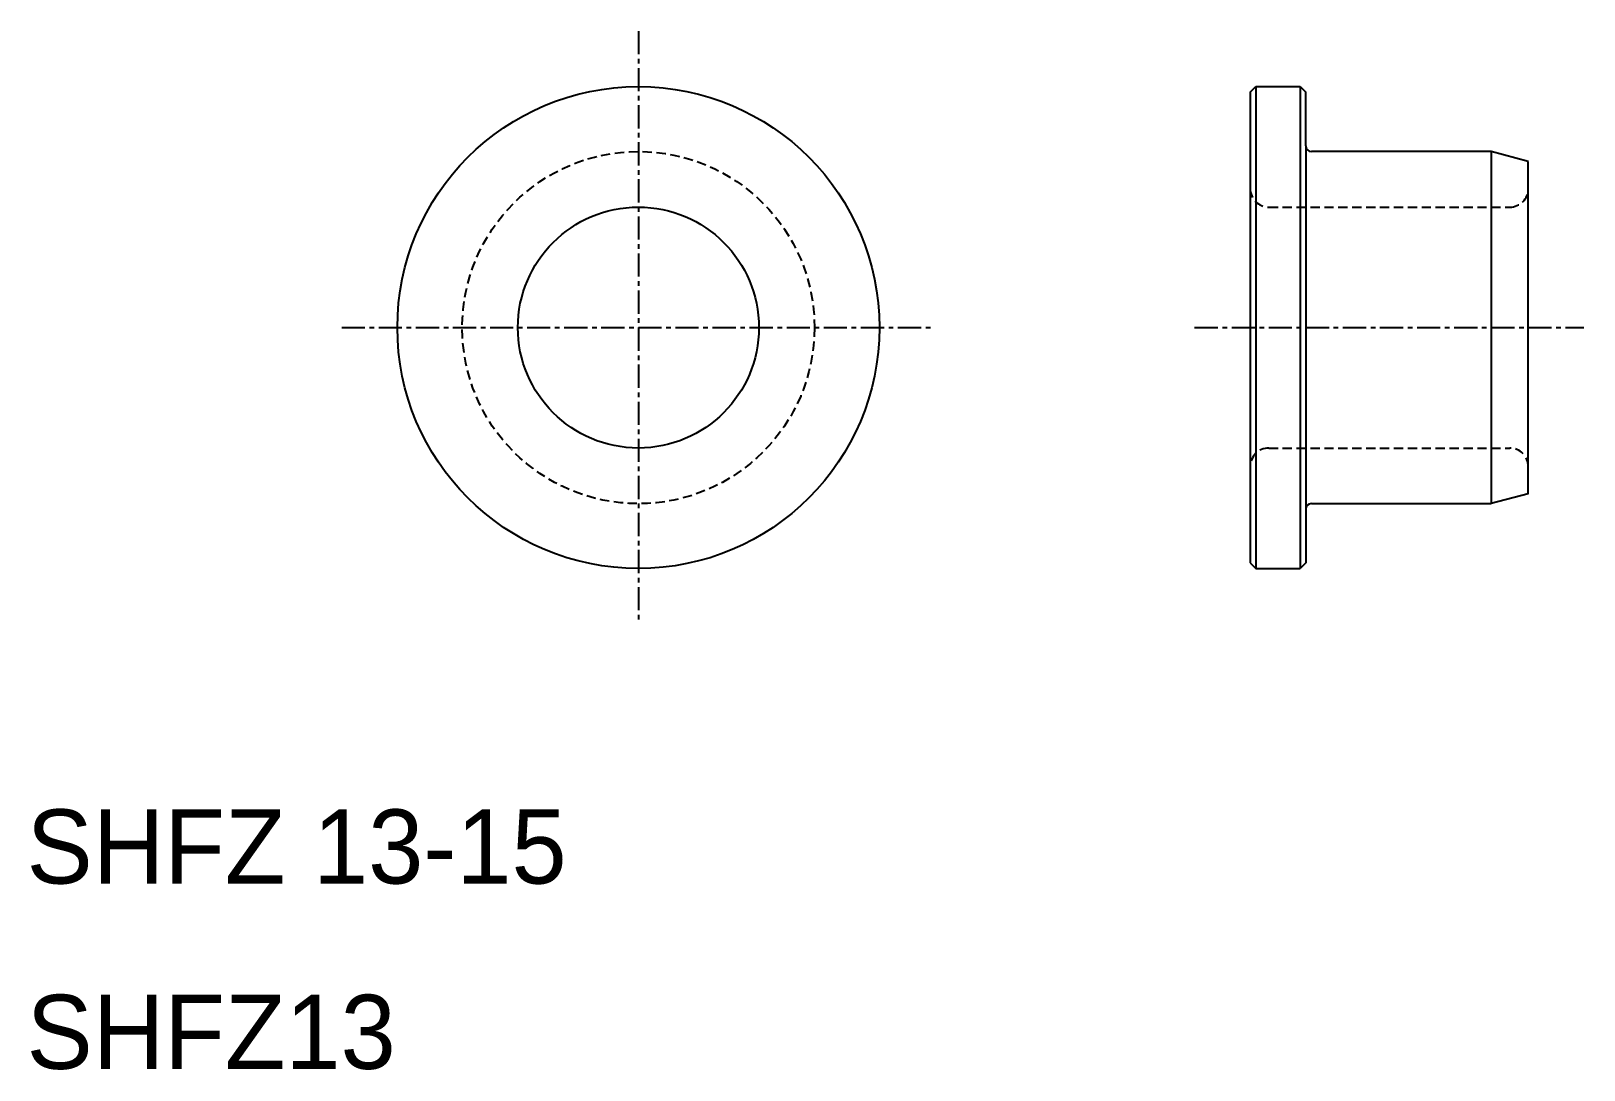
# Model space of a CAD drawing. Extents: x 10.2 to 94, y 9.9 to 66.
import ezdxf

# ---------------------------------------------------------------- set-up
doc = ezdxf.new("R2010")
doc.units = 0
doc.linetypes.add('CENTER', pattern=[2, 1.25, -0.25, 0.25, -0.25])
doc.linetypes.add('DASHED', pattern=[0.75, 0.5, -0.25])
doc.layers.get('0').update_dxf_attribs({"linetype": 'CONTINUOUS'})
doc.layers.add('CENTER', color=1, linetype='CENTER')

msp = doc.modelspace()

# ---------------------------------------------------------------- linework, layer by layer
at = {"color": 7, "linetype": 'CONTINUOUS'}
for p, q in [((76, 62.7), (76.3, 63)), ((76.3, 63), (76.3, 37)), ((76.3, 63), (78.7, 63)), ((78.7, 63), (79, 62.7)), ((78.7, 63), (78.7, 37)), ((76, 62.7), (76, 37.3)), ((79, 59.8), (79, 62.7)), ((79, 59.8), (79, 40.2)), ((89, 59.5), (79.3, 59.5)), ((89, 59.5), (89, 40.5)), ((91, 58.964), (89, 59.5)), ((91, 41.036), (91, 58.964)), ((79.3, 40.5), (89, 40.5)), ((91, 41.036), (89, 40.5)), ((79, 40.2), (79, 37.3)), ((76, 37.3), (76.3, 37)), ((76.3, 37), (78.7, 37)), ((79, 37.3), (78.7, 37))]:
    msp.add_line(p, q, dxfattribs=at)
at = {"color": 3, "linetype": 'DASHED'}
for p, q in [((77, 56.5), (90, 56.5)), ((77, 43.5), (90, 43.5))]:
    msp.add_line(p, q, dxfattribs=at)
at = {"color": 7, "linetype": 'CONTINUOUS'}
for radius in [13, 6.5]:
    msp.add_circle((43, 50), radius, dxfattribs=at)
at = {"color": 3, "linetype": 'DASHED'}
msp.add_circle((43, 50), 9.5, dxfattribs=at)
at = {"color": 7, "linetype": 'CONTINUOUS'}
for centre, start, end in [((79.3, 59.8), 180, 270), ((79.3, 40.2), 90, 180)]:
    msp.add_arc(centre, 0.3, start, end, dxfattribs=at)
at = {"color": 3, "linetype": 'DASHED'}
for centre, start, end in [((77, 57.5), 180, 270), ((90, 57.5), 270, 0), ((77, 42.5), 90, 180), ((90, 42.5), 0, 90)]:
    msp.add_arc(centre, 1, start, end, dxfattribs=at)
at = {"layer": 'CENTER', "color": 1, "linetype": 'CENTER'}
for p, q in [((43, 66), (43, 34)), ((27, 50), (59, 50)), ((73, 50), (94, 50))]:
    msp.add_line(p, q, dxfattribs=at)

# ---------------------------------------------------------------- texts
at = {"color": 7, "linetype": 'CONTINUOUS'}
for s, p in [('SHFZ 13-15', (10, 20)), ('SHFZ13', (10, 10))]:
    msp.add_text(s, height=4, dxfattribs=at).set_placement(p)

doc.saveas('drawing.dxf')
